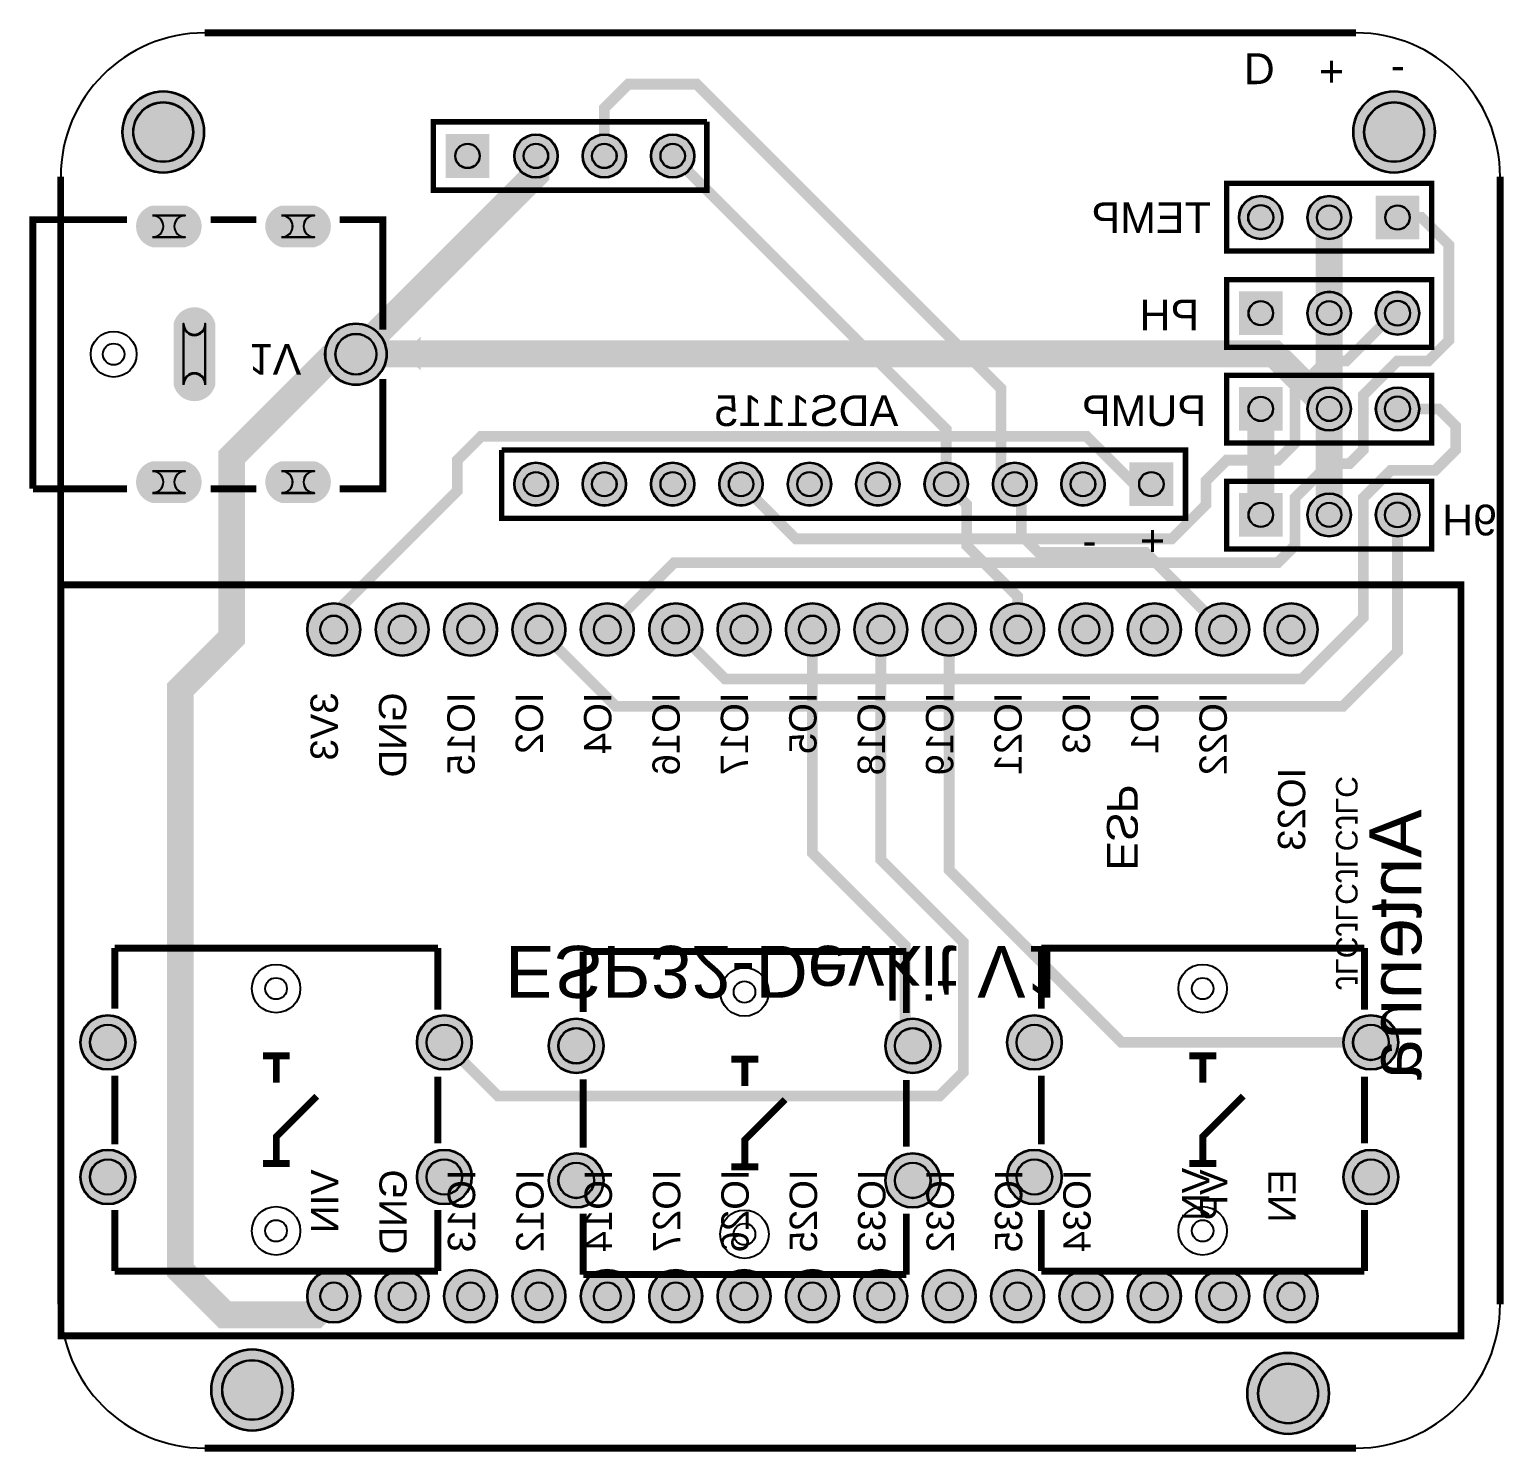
# Model space of a CAD drawing. Header units: millimetres. Extents: x 32 to 86.7, y -2 to 50.8.
import ezdxf

# ---------------------------------------------------------------- set-up
doc = ezdxf.new("R2010")
doc.units = ezdxf.units.MM
for name, color, linetype, true_color in [('BoardOutLine', 7, 'Continuous', 0xff00ff), ('BottomLayer', 7, 'Continuous', 0x0000ff), ('BottomSilkLayer', 7, 'Continuous', 0x66cc33), ('BottomSolderMaskLayer', 7, 'Continuous', 0xaa00ff), ('Document', 7, 'Continuous', 0xffffff), ('Multi-Layer', 7, 'Continuous', 0xc0c0c0), ('TopLayer', 7, 'Continuous', 0xff0000), ('TopSilkLayer', 7, 'Continuous', 0xffcc00), ('TopSolderMaskLayer', 7, 'Continuous', 0x800080)]:
    doc.layers.add(name, color=color, linetype=linetype, true_color=true_color)
doc.styles.get("Standard").update_dxf_attribs({"font": 'arial.ttf'})

msp = doc.modelspace()

# ---------------------------------------------------------------- hatches: boundary and pattern name
at = {"layer": 'BottomSilkLayer'}
msp.add_hatch(color=256, dxfattribs=at).paths.add_polyline_path([(45.865, 38.735), (46.515, 39.385), (46.515, 38.135)])
at = {"layer": 'BottomSolderMaskLayer'}
for points in [[(35.432, 46.99, 1), (38.482, 46.99, 1)], [(81.152, 46.99, 1), (84.203, 46.99, 1)], [(47.447, 46.914), (49.073, 46.914), (49.073, 45.288), (47.447, 45.288)], [(49.987, 46.101, 1), (51.613, 46.101, 1)], [(52.527, 46.101, 1), (54.153, 46.101, 1)], [(55.067, 46.101, 1), (56.693, 46.101, 1)], [(76.911, 43.815, 1), (78.537, 43.815, 1)], [(79.451, 43.815, 1), (81.077, 43.815, 1)], [(83.617, 44.628), (81.991, 44.628), (81.991, 43.002), (83.617, 43.002)], [(36.554, 42.71, -0.785398), (36.554, 44.26), (37.776, 44.26, -0.785398), (37.776, 42.71)], [(41.354, 42.71, -0.785398), (41.354, 44.26), (42.576, 44.26, -0.785398), (42.576, 42.71)], [(76.911, 39.446), (78.537, 39.446), (78.537, 41.072), (76.911, 41.072)], [(79.451, 40.259, 1), (81.077, 40.259, 1)], [(81.991, 40.259, 1), (83.617, 40.259, 1)], [(38.89, 37.598, -0.785398), (37.34, 37.598), (37.34, 39.872, -0.785398), (38.89, 39.872)], [(42.965, 38.735, 1), (45.265, 38.735, 1)], [(76.911, 35.89), (78.537, 35.89), (78.537, 37.516), (76.911, 37.516)], [(79.451, 36.703, 1), (81.077, 36.703, 1)], [(81.991, 36.703, 1), (83.617, 36.703, 1)], [(36.554, 33.21, -0.785398), (36.554, 34.76), (37.776, 34.76, -0.785398), (37.776, 33.21)], [(41.354, 33.21, -0.785398), (41.354, 34.76), (42.576, 34.76, -0.785398), (42.576, 33.21)], [(49.987, 33.909, 1), (51.613, 33.909, 1)], [(52.527, 33.909, 1), (54.153, 33.909, 1)], [(55.067, 33.909, 1), (56.693, 33.909, 1)], [(57.607, 33.909, 1), (59.233, 33.909, 1)], [(60.147, 33.909, 1), (61.773, 33.909, 1)], [(62.687, 33.909, 1), (64.313, 33.909, 1)], [(65.227, 33.909, 1), (66.853, 33.909, 1)], [(67.767, 33.909, 1), (69.393, 33.909, 1)], [(70.307, 33.909, 1), (71.933, 33.909, 1)], [(74.473, 34.722), (72.847, 34.722), (72.847, 33.096), (74.473, 33.096)], [(76.911, 31.953), (78.537, 31.953), (78.537, 33.579), (76.911, 33.579)], [(79.451, 32.766, 1), (81.077, 32.766, 1)], [(81.991, 32.766, 1), (83.617, 32.766, 1)], [(42.3, 28.507, 1), (44.281, 28.507, 1)], [(44.84, 28.507, 1), (46.821, 28.507, 1)], [(47.38, 28.507, 1), (49.361, 28.507, 1)], [(49.92, 28.507, 1), (51.901, 28.507, 1)], [(52.46, 28.507, 1), (54.441, 28.507, 1)], [(55, 28.507, 1), (56.981, 28.507, 1)], [(57.54, 28.507, 1), (59.521, 28.507, 1)], [(60.08, 28.507, 1), (62.061, 28.507, 1)], [(62.62, 28.507, 1), (64.601, 28.507, 1)], [(65.16, 28.507, 1), (67.141, 28.507, 1)], [(67.7, 28.507, 1), (69.681, 28.507, 1)], [(70.24, 28.507, 1), (72.221, 28.507, 1)], [(72.78, 28.507, 1), (74.761, 28.507, 1)], [(75.32, 28.507, 1), (77.301, 28.507, 1)], [(77.86, 28.507, 1), (79.842, 28.507, 1)], [(33.873, 13.168, 1), (35.924, 13.168, 1)], [(46.373, 13.168, 1), (48.423, 13.168, 1)], [(51.272, 13.041, 1), (53.323, 13.041, 1)], [(63.772, 13.041, 1), (65.822, 13.041, 1)], [(68.29, 13.168, 1), (70.341, 13.168, 1)], [(80.79, 13.168, 1), (82.84, 13.168, 1)], [(33.873, 8.168, 1), (35.924, 8.168, 1)], [(46.373, 8.168, 1), (48.423, 8.168, 1)], [(51.272, 8.041, 1), (53.323, 8.041, 1)], [(63.772, 8.041, 1), (65.822, 8.041, 1)], [(68.29, 8.168, 1), (70.341, 8.168, 1)], [(80.79, 8.168, 1), (82.84, 8.168, 1)], [(42.3, 3.737, 1), (44.281, 3.737, 1)], [(44.84, 3.737, 1), (46.821, 3.737, 1)], [(47.38, 3.737, 1), (49.361, 3.737, 1)], [(49.92, 3.737, 1), (51.901, 3.737, 1)], [(52.46, 3.737, 1), (54.441, 3.737, 1)], [(55, 3.737, 1), (56.981, 3.737, 1)], [(57.54, 3.737, 1), (59.521, 3.737, 1)], [(60.08, 3.737, 1), (62.061, 3.737, 1)], [(62.62, 3.737, 1), (64.601, 3.737, 1)], [(65.16, 3.737, 1), (67.141, 3.737, 1)], [(67.7, 3.737, 1), (69.681, 3.737, 1)], [(70.24, 3.737, 1), (72.221, 3.737, 1)], [(72.78, 3.737, 1), (74.761, 3.737, 1)], [(75.32, 3.737, 1), (77.301, 3.737, 1)], [(77.86, 3.737, 1), (79.842, 3.737, 1)], [(38.734, 0.254, 1), (41.784, 0.254, 1)], [(77.215, 0.127, 1), (80.266, 0.127, 1)]]:
    msp.add_hatch(color=256, dxfattribs=at).paths.add_polyline_path(points)
at = {"layer": 'Document'}
msp.add_hatch(color=256, dxfattribs=at).paths.add_polyline_path([(45.865, 38.735), (46.515, 39.385), (46.515, 38.135)])
at = {"layer": 'Multi-Layer'}
for points in [[(47.473, 46.888), (49.047, 46.888), (49.047, 45.314), (47.473, 45.314)], [(50.013, 46.101, 1), (51.588, 46.101, 1)], [(52.553, 46.101, 1), (54.128, 46.101, 1)], [(55.093, 46.101, 1), (56.668, 46.101, 1)], [(76.937, 43.815, 1), (78.512, 43.815, 1)], [(79.477, 43.815, 1), (81.052, 43.815, 1)], [(83.592, 44.602), (82.017, 44.602), (82.017, 43.028), (83.592, 43.028)], [(36.565, 42.735, -0.785398), (36.565, 44.235), (37.765, 44.235, -0.785398), (37.765, 42.735)], [(41.365, 42.735, -0.785398), (41.365, 44.235), (42.565, 44.235, -0.785398), (42.565, 42.735)], [(76.937, 39.472), (78.512, 39.472), (78.512, 41.046), (76.937, 41.046)], [(79.477, 40.259, 1), (81.052, 40.259, 1)], [(82.017, 40.259, 1), (83.592, 40.259, 1)], [(38.865, 37.635, -0.785398), (37.365, 37.635), (37.365, 39.835, -0.785398), (38.865, 39.835)], [(42.99, 38.735, 1), (45.24, 38.735, 1)], [(76.937, 35.916), (78.512, 35.916), (78.512, 37.49), (76.937, 37.49)], [(79.477, 36.703, 1), (81.052, 36.703, 1)], [(82.017, 36.703, 1), (83.592, 36.703, 1)], [(36.565, 33.235, -0.785398), (36.565, 34.735), (37.765, 34.735, -0.785398), (37.765, 33.235)], [(41.365, 33.235, -0.785398), (41.365, 34.735), (42.565, 34.735, -0.785398), (42.565, 33.235)], [(50.013, 33.909, 1), (51.588, 33.909, 1)], [(52.553, 33.909, 1), (54.128, 33.909, 1)], [(55.093, 33.909, 1), (56.668, 33.909, 1)], [(57.633, 33.909, 1), (59.208, 33.909, 1)], [(60.173, 33.909, 1), (61.748, 33.909, 1)], [(62.713, 33.909, 1), (64.288, 33.909, 1)], [(65.253, 33.909, 1), (66.828, 33.909, 1)], [(67.793, 33.909, 1), (69.368, 33.909, 1)], [(70.333, 33.909, 1), (71.908, 33.909, 1)], [(74.448, 34.696), (72.873, 34.696), (72.873, 33.122), (74.448, 33.122)], [(76.937, 31.979), (78.512, 31.979), (78.512, 33.553), (76.937, 33.553)], [(79.477, 32.766, 1), (81.052, 32.766, 1)], [(82.017, 32.766, 1), (83.592, 32.766, 1)], [(42.326, 28.507, 1), (44.256, 28.507, 1)], [(44.866, 28.507, 1), (46.796, 28.507, 1)], [(47.406, 28.507, 1), (49.336, 28.507, 1)], [(49.946, 28.507, 1), (51.876, 28.507, 1)], [(52.486, 28.507, 1), (54.416, 28.507, 1)], [(55.026, 28.507, 1), (56.956, 28.507, 1)], [(57.566, 28.507, 1), (59.496, 28.507, 1)], [(60.106, 28.507, 1), (62.036, 28.507, 1)], [(62.646, 28.507, 1), (64.576, 28.507, 1)], [(65.186, 28.507, 1), (67.116, 28.507, 1)], [(67.726, 28.507, 1), (69.656, 28.507, 1)], [(70.266, 28.507, 1), (72.196, 28.507, 1)], [(72.806, 28.507, 1), (74.736, 28.507, 1)], [(75.346, 28.507, 1), (77.276, 28.507, 1)], [(77.886, 28.507, 1), (79.816, 28.507, 1)], [(33.898, 13.168, 1), (35.898, 13.168, 1)], [(46.398, 13.168, 1), (48.398, 13.168, 1)], [(51.297, 13.041, 1), (53.297, 13.041, 1)], [(63.797, 13.041, 1), (65.797, 13.041, 1)], [(68.315, 13.168, 1), (70.315, 13.168, 1)], [(80.815, 13.168, 1), (82.815, 13.168, 1)], [(33.898, 8.168, 1), (35.898, 8.168, 1)], [(46.398, 8.168, 1), (48.398, 8.168, 1)], [(51.297, 8.041, 1), (53.297, 8.041, 1)], [(63.797, 8.041, 1), (65.797, 8.041, 1)], [(68.315, 8.168, 1), (70.315, 8.168, 1)], [(80.815, 8.168, 1), (82.815, 8.168, 1)], [(42.326, 3.737, 1), (44.256, 3.737, 1)], [(44.866, 3.737, 1), (46.796, 3.737, 1)], [(47.406, 3.737, 1), (49.336, 3.737, 1)], [(49.946, 3.737, 1), (51.876, 3.737, 1)], [(52.486, 3.737, 1), (54.416, 3.737, 1)], [(55.026, 3.737, 1), (56.956, 3.737, 1)], [(57.566, 3.737, 1), (59.496, 3.737, 1)], [(60.106, 3.737, 1), (62.036, 3.737, 1)], [(62.646, 3.737, 1), (64.576, 3.737, 1)], [(65.186, 3.737, 1), (67.116, 3.737, 1)], [(67.726, 3.737, 1), (69.656, 3.737, 1)], [(70.266, 3.737, 1), (72.196, 3.737, 1)], [(72.806, 3.737, 1), (74.736, 3.737, 1)], [(75.346, 3.737, 1), (77.276, 3.737, 1)], [(77.886, 3.737, 1), (79.816, 3.737, 1)]]:
    msp.add_hatch(color=256, dxfattribs=at).paths.add_polyline_path(points)
at = {"layer": 'TopSolderMaskLayer'}
for points in [[(35.432, 46.99, 1), (38.482, 46.99, 1)], [(81.152, 46.99, 1), (84.203, 46.99, 1)], [(47.447, 46.914), (49.073, 46.914), (49.073, 45.288), (47.447, 45.288)], [(49.987, 46.101, 1), (51.613, 46.101, 1)], [(52.527, 46.101, 1), (54.153, 46.101, 1)], [(55.067, 46.101, 1), (56.693, 46.101, 1)], [(76.911, 43.815, 1), (78.537, 43.815, 1)], [(79.451, 43.815, 1), (81.077, 43.815, 1)], [(83.617, 44.628), (81.991, 44.628), (81.991, 43.002), (83.617, 43.002)], [(36.554, 42.71, -0.785398), (36.554, 44.26), (37.776, 44.26, -0.785398), (37.776, 42.71)], [(41.354, 42.71, -0.785398), (41.354, 44.26), (42.576, 44.26, -0.785398), (42.576, 42.71)], [(76.911, 39.446), (78.537, 39.446), (78.537, 41.072), (76.911, 41.072)], [(79.451, 40.259, 1), (81.077, 40.259, 1)], [(81.991, 40.259, 1), (83.617, 40.259, 1)], [(38.89, 37.598, -0.785398), (37.34, 37.598), (37.34, 39.872, -0.785398), (38.89, 39.872)], [(42.965, 38.735, 1), (45.265, 38.735, 1)], [(76.911, 35.89), (78.537, 35.89), (78.537, 37.516), (76.911, 37.516)], [(79.451, 36.703, 1), (81.077, 36.703, 1)], [(81.991, 36.703, 1), (83.617, 36.703, 1)], [(36.554, 33.21, -0.785398), (36.554, 34.76), (37.776, 34.76, -0.785398), (37.776, 33.21)], [(41.354, 33.21, -0.785398), (41.354, 34.76), (42.576, 34.76, -0.785398), (42.576, 33.21)], [(49.987, 33.909, 1), (51.613, 33.909, 1)], [(52.527, 33.909, 1), (54.153, 33.909, 1)], [(55.067, 33.909, 1), (56.693, 33.909, 1)], [(57.607, 33.909, 1), (59.233, 33.909, 1)], [(60.147, 33.909, 1), (61.773, 33.909, 1)], [(62.687, 33.909, 1), (64.313, 33.909, 1)], [(65.227, 33.909, 1), (66.853, 33.909, 1)], [(67.767, 33.909, 1), (69.393, 33.909, 1)], [(70.307, 33.909, 1), (71.933, 33.909, 1)], [(74.473, 34.722), (72.847, 34.722), (72.847, 33.096), (74.473, 33.096)], [(76.911, 31.953), (78.537, 31.953), (78.537, 33.579), (76.911, 33.579)], [(79.451, 32.766, 1), (81.077, 32.766, 1)], [(81.991, 32.766, 1), (83.617, 32.766, 1)], [(42.3, 28.507, 1), (44.281, 28.507, 1)], [(44.84, 28.507, 1), (46.821, 28.507, 1)], [(47.38, 28.507, 1), (49.361, 28.507, 1)], [(49.92, 28.507, 1), (51.901, 28.507, 1)], [(52.46, 28.507, 1), (54.441, 28.507, 1)], [(55, 28.507, 1), (56.981, 28.507, 1)], [(57.54, 28.507, 1), (59.521, 28.507, 1)], [(60.08, 28.507, 1), (62.061, 28.507, 1)], [(62.62, 28.507, 1), (64.601, 28.507, 1)], [(65.16, 28.507, 1), (67.141, 28.507, 1)], [(67.7, 28.507, 1), (69.681, 28.507, 1)], [(70.24, 28.507, 1), (72.221, 28.507, 1)], [(72.78, 28.507, 1), (74.761, 28.507, 1)], [(75.32, 28.507, 1), (77.301, 28.507, 1)], [(77.86, 28.507, 1), (79.842, 28.507, 1)], [(33.873, 13.168, 1), (35.924, 13.168, 1)], [(46.373, 13.168, 1), (48.423, 13.168, 1)], [(51.272, 13.041, 1), (53.323, 13.041, 1)], [(63.772, 13.041, 1), (65.822, 13.041, 1)], [(68.29, 13.168, 1), (70.341, 13.168, 1)], [(80.79, 13.168, 1), (82.84, 13.168, 1)], [(33.873, 8.168, 1), (35.924, 8.168, 1)], [(46.373, 8.168, 1), (48.423, 8.168, 1)], [(51.272, 8.041, 1), (53.323, 8.041, 1)], [(63.772, 8.041, 1), (65.822, 8.041, 1)], [(68.29, 8.168, 1), (70.341, 8.168, 1)], [(80.79, 8.168, 1), (82.84, 8.168, 1)], [(42.3, 3.737, 1), (44.281, 3.737, 1)], [(44.84, 3.737, 1), (46.821, 3.737, 1)], [(47.38, 3.737, 1), (49.361, 3.737, 1)], [(49.92, 3.737, 1), (51.901, 3.737, 1)], [(52.46, 3.737, 1), (54.441, 3.737, 1)], [(55, 3.737, 1), (56.981, 3.737, 1)], [(57.54, 3.737, 1), (59.521, 3.737, 1)], [(60.08, 3.737, 1), (62.061, 3.737, 1)], [(62.62, 3.737, 1), (64.601, 3.737, 1)], [(65.16, 3.737, 1), (67.141, 3.737, 1)], [(67.7, 3.737, 1), (69.681, 3.737, 1)], [(70.24, 3.737, 1), (72.221, 3.737, 1)], [(72.78, 3.737, 1), (74.761, 3.737, 1)], [(75.32, 3.737, 1), (77.301, 3.737, 1)], [(77.86, 3.737, 1), (79.842, 3.737, 1)], [(38.734, 0.254, 1), (41.784, 0.254, 1)], [(77.215, 0.127, 1), (80.266, 0.127, 1)]]:
    msp.add_hatch(color=256, dxfattribs=at).paths.add_polyline_path(points)

# ---------------------------------------------------------------- linework, layer by layer
at = {"layer": 'BoardOutLine', "const_width": 0.254}
for points in [[(38.494, 50.673), (81.267, 50.673)], [(33.147, 3.442), (33.147, 45.326)], [(86.614, 45.326), (86.614, 3.442)], [(81.267, -1.905), (38.494, -1.905)]]:
    msp.add_lwpolyline(points, dxfattribs=at)
at = {"layer": 'BoardOutLine'}
for centre, start, end in [((38.494, 45.326), 90, 180), ((81.267, 45.326), 360, 90), ((38.494, 3.442), 180, 270), ((81.267, 3.442), 270, 0)]:
    msp.add_arc(centre, 5.347, start, end, dxfattribs=at)
at = {"layer": 'BottomLayer', "const_width": 0.4}
for points in [[(68.58, 33.909), (68.072, 34.417), (68.072, 37.465), (56.769, 48.768), (54.229, 48.768), (53.34, 47.879), (53.34, 46.101)], [(55.88, 46.101), (66.04, 35.941), (66.04, 33.909)], [(53.452, 28.506), (55.931, 30.988), (78.359, 30.988), (78.994, 31.623), (78.994, 33.401), (80.264, 34.671), (81.026, 34.671), (81.534, 35.179), (81.534, 37.211), (82.804, 38.481), (83.947, 38.481), (84.709, 39.243), (84.709, 42.799), (83.693, 43.815), (82.804, 43.815)], [(58.42, 33.909), (60.452, 31.877), (74.422, 31.877), (75.692, 33.147), (75.692, 34.036), (76.454, 34.798), (78.359, 34.798), (78.994, 35.433), (78.994, 37.338), (80.137, 38.481), (80.899, 38.481), (82.677, 40.259), (82.804, 40.259)], [(55.991, 28.507), (57.828, 26.67), (79.248, 26.67), (81.534, 28.956), (81.534, 33.401), (82.55, 34.417), (84.201, 34.417), (84.963, 35.179), (84.963, 36.068), (84.328, 36.703), (82.804, 36.703)], [(50.911, 28.507), (53.764, 25.654), (80.772, 25.654), (82.804, 27.686), (82.804, 32.766)]]:
    msp.add_lwpolyline(points, dxfattribs=at)
at = {"layer": 'BottomSilkLayer'}
for points, const_width in [([(78.994, 45.085), (76.454, 45.085), (76.454, 42.57), (84.074, 42.57), (84.074, 45.085), (78.994, 45.085)], 0.203), ([(81.534, 38.989), (84.074, 38.989), (84.074, 41.504), (76.454, 41.504), (76.454, 38.989), (81.534, 38.989)], 0.203), ([(81.534, 35.433), (84.074, 35.433), (84.074, 37.948), (76.454, 37.948), (76.454, 35.433), (81.534, 35.433)], 0.203), ([(81.534, 31.496), (84.074, 31.496), (84.074, 34.011), (76.454, 34.011), (76.454, 31.496), (81.534, 31.496)], 0.203), ([(33.161, 2.267), (85.161, 2.267), (85.161, 30.167), (33.161, 30.167), (33.161, 2.267)], 0.254)]:
    msp.add_lwpolyline(points, close=True, dxfattribs=dict(at, const_width=const_width))
for points, const_width in [([(35.616, 43.735), (32.115, 43.735), (32.115, 33.735)], 0.254), ([(40.416, 43.735), (38.714, 43.735)], 0.254), ([(43.864, 43.735), (43.514, 43.735)], 0.254), ([(43.864, 43.735), (45.115, 43.735), (45.115, 39.65)], 0.254), ([(45.115, 37.82), (45.115, 33.735), (43.864, 33.735)], 0.254), ([(73.025, 35.179), (74.93, 35.179), (74.93, 32.639), (49.53, 32.639), (49.53, 35.179)], 0.203), ([(49.53, 35.179), (73.025, 35.179)], 0.203), ([(35.616, 33.735), (32.115, 33.735)], 0.254), ([(40.416, 33.735), (38.714, 33.735)], 0.254), ([(43.864, 33.735), (43.514, 33.735)], 0.254)]:
    msp.add_lwpolyline(points, dxfattribs=dict(at, const_width=const_width))
at = {"layer": 'BottomSolderMaskLayer'}
for points in [[(36.553, 43.893), (37.775, 43.893)], [(41.354, 43.893), (42.576, 43.893)], [(36.553, 43.078), (37.775, 43.078)], [(41.354, 43.078), (42.576, 43.078)], [(37.71, 37.599), (37.71, 39.872)], [(38.52, 37.599), (38.52, 39.872)], [(36.553, 34.393), (37.775, 34.393)], [(41.354, 34.393), (42.576, 34.393)], [(36.553, 33.578), (37.775, 33.578)], [(41.354, 33.578), (42.576, 33.578)], [(43.291, 29.02), (43.291, 29.02)], [(45.831, 29.02), (45.831, 29.02)], [(48.371, 29.02), (48.371, 29.02)], [(50.911, 29.02), (50.911, 29.02)], [(53.451, 29.02), (53.451, 29.02)], [(55.991, 29.02), (55.991, 29.02)], [(58.531, 29.02), (58.531, 29.02)], [(61.071, 29.02), (61.071, 29.02)], [(63.611, 29.02), (63.611, 29.02)], [(66.151, 29.02), (66.151, 29.02)], [(68.691, 29.02), (68.691, 29.02)], [(71.231, 29.02), (71.231, 29.02)], [(73.771, 29.02), (73.771, 29.02)], [(76.311, 29.02), (76.311, 29.02)], [(78.851, 29.02), (78.851, 29.02)], [(43.291, 27.994), (43.291, 27.994)], [(45.831, 27.994), (45.831, 27.994)], [(48.371, 27.994), (48.371, 27.994)], [(50.911, 27.994), (50.911, 27.994)], [(53.451, 27.994), (53.451, 27.994)], [(55.991, 27.994), (55.991, 27.994)], [(58.531, 27.994), (58.531, 27.994)], [(61.071, 27.994), (61.071, 27.994)], [(63.611, 27.994), (63.611, 27.994)], [(66.151, 27.994), (66.151, 27.994)], [(68.691, 27.994), (68.691, 27.994)], [(71.231, 27.994), (71.231, 27.994)], [(73.771, 27.994), (73.771, 27.994)], [(76.311, 27.994), (76.311, 27.994)], [(78.851, 27.994), (78.851, 27.994)], [(43.291, 4.25), (43.291, 4.25)], [(45.831, 4.25), (45.831, 4.25)], [(48.371, 4.25), (48.371, 4.25)], [(50.911, 4.25), (50.911, 4.25)], [(53.451, 4.25), (53.451, 4.25)], [(55.991, 4.25), (55.991, 4.25)], [(58.531, 4.25), (58.531, 4.25)], [(61.071, 4.25), (61.071, 4.25)], [(63.611, 4.25), (63.611, 4.25)], [(66.151, 4.25), (66.151, 4.25)], [(68.691, 4.25), (68.691, 4.25)], [(71.231, 4.25), (71.231, 4.25)], [(73.771, 4.25), (73.771, 4.25)], [(76.311, 4.25), (76.311, 4.25)], [(78.851, 4.25), (78.851, 4.25)], [(43.291, 3.224), (43.291, 3.224)], [(45.831, 3.224), (45.831, 3.224)], [(48.371, 3.224), (48.371, 3.224)], [(50.911, 3.224), (50.911, 3.224)], [(53.451, 3.224), (53.451, 3.224)], [(55.991, 3.224), (55.991, 3.224)], [(58.531, 3.224), (58.531, 3.224)], [(61.071, 3.224), (61.071, 3.224)], [(63.611, 3.224), (63.611, 3.224)], [(66.151, 3.224), (66.151, 3.224)], [(68.691, 3.224), (68.691, 3.224)], [(71.231, 3.224), (71.231, 3.224)], [(73.771, 3.224), (73.771, 3.224)], [(76.311, 3.224), (76.311, 3.224)], [(78.851, 3.224), (78.851, 3.224)]]:
    msp.add_lwpolyline(points, close=True, dxfattribs=at)
for centre, radius in [((36.957, 46.99), 1.525), ((82.677, 46.99), 1.525), ((36.957, 46.99), 1.119), ((82.677, 46.99), 1.119), ((48.26, 46.101), 0.459), ((50.8, 46.101), 0.813), ((50.8, 46.101), 0.459), ((53.34, 46.101), 0.813), ((53.34, 46.101), 0.459), ((55.88, 46.101), 0.813), ((55.88, 46.101), 0.459), ((77.724, 43.815), 0.813), ((80.264, 43.815), 0.813), ((77.724, 43.815), 0.472), ((80.264, 43.815), 0.459), ((82.804, 43.815), 0.459), ((80.264, 40.259), 0.813), ((82.804, 40.259), 0.813), ((77.724, 40.259), 0.459), ((80.264, 40.259), 0.459), ((82.804, 40.259), 0.472), ((44.115, 38.735), 1.15), ((44.115, 38.735), 0.767), ((80.264, 36.703), 0.813), ((82.804, 36.703), 0.813), ((77.724, 36.703), 0.459), ((80.264, 36.703), 0.459), ((82.804, 36.703), 0.472), ((50.8, 33.909), 0.813), ((53.34, 33.909), 0.813), ((55.88, 33.909), 0.813), ((58.42, 33.909), 0.813), ((60.96, 33.909), 0.813), ((63.5, 33.909), 0.813), ((66.04, 33.909), 0.813), ((68.58, 33.909), 0.813), ((71.12, 33.909), 0.813), ((50.8, 33.909), 0.459), ((53.34, 33.909), 0.459), ((55.88, 33.909), 0.459), ((58.42, 33.909), 0.459), ((60.96, 33.909), 0.459), ((63.5, 33.909), 0.459), ((66.04, 33.909), 0.459), ((68.58, 33.909), 0.459), ((71.12, 33.909), 0.459), ((73.66, 33.909), 0.459), ((80.264, 32.766), 0.813), ((82.804, 32.766), 0.813), ((77.724, 32.766), 0.459), ((80.264, 32.766), 0.459), ((82.804, 32.766), 0.472), ((43.291, 28.507), 0.991), ((45.831, 28.507), 0.991), ((48.371, 28.507), 0.991), ((50.911, 28.507), 0.991), ((53.451, 28.507), 0.991), ((55.991, 28.507), 0.991), ((58.531, 28.507), 0.991), ((61.071, 28.507), 0.991), ((63.611, 28.507), 0.991), ((66.151, 28.507), 0.991), ((68.691, 28.507), 0.991), ((71.231, 28.507), 0.991), ((73.771, 28.507), 0.991), ((76.311, 28.507), 0.991), ((78.851, 28.507), 0.991), ((34.898, 13.168), 1.025), ((34.898, 13.168), 0.667), ((47.398, 13.168), 1.025), ((47.398, 13.168), 0.667), ((52.297, 13.041), 1.025), ((52.297, 13.041), 0.667), ((64.797, 13.041), 1.025), ((64.797, 13.041), 0.667), ((69.315, 13.168), 1.025), ((69.315, 13.168), 0.667), ((81.815, 13.168), 1.025), ((81.815, 13.168), 0.667), ((34.898, 8.168), 1.025), ((34.898, 8.168), 0.667), ((47.398, 8.168), 1.025), ((47.398, 8.168), 0.667), ((52.297, 8.041), 1.025), ((64.797, 8.041), 1.025), ((69.315, 8.168), 1.025), ((69.315, 8.168), 0.667), ((81.815, 8.168), 1.025), ((81.815, 8.168), 0.667), ((52.297, 8.041), 0.667), ((64.797, 8.041), 0.667), ((43.291, 3.737), 0.991), ((45.831, 3.737), 0.991), ((48.371, 3.737), 0.991), ((50.911, 3.737), 0.991), ((53.451, 3.737), 0.991), ((55.991, 3.737), 0.991), ((58.531, 3.737), 0.991), ((61.071, 3.737), 0.991), ((63.611, 3.737), 0.991), ((66.151, 3.737), 0.991), ((68.691, 3.737), 0.991), ((71.231, 3.737), 0.991), ((73.771, 3.737), 0.991), ((76.311, 3.737), 0.991), ((78.851, 3.737), 0.991), ((40.259, 0.254), 1.525), ((78.74, 0.127), 1.525), ((40.259, 0.254), 1.119), ((78.74, 0.127), 1.119)]:
    msp.add_circle(centre, radius, dxfattribs=at)
for centre, radius, start, end in [((36.553, 43.485), 0.407, 270, 90), ((37.775, 43.485), 0.407, 90, 270), ((41.354, 43.485), 0.407, 270, 90), ((42.576, 43.485), 0.407, 90, 270), ((38.115, 39.872), 0.405, 180, 360), ((38.115, 37.599), 0.405, 360, 180), ((36.553, 33.985), 0.407, 270, 90), ((37.775, 33.985), 0.407, 90, 270), ((41.354, 33.985), 0.407, 270, 90), ((42.576, 33.985), 0.407, 90, 270), ((43.291, 28.507), 0.513, 450, 270), ((43.291, 28.507), 0.513, 270, 450), ((45.831, 28.507), 0.513, 450, 270), ((45.831, 28.507), 0.513, 270, 450), ((48.371, 28.507), 0.513, 450, 270), ((48.371, 28.507), 0.513, 270, 450), ((50.911, 28.507), 0.513, 450, 270), ((50.911, 28.507), 0.513, 270, 450), ((53.451, 28.507), 0.513, 450, 270), ((53.451, 28.507), 0.513, 270, 450), ((55.991, 28.507), 0.513, 450, 270), ((55.991, 28.507), 0.513, 270, 450), ((58.531, 28.507), 0.513, 450, 270), ((58.531, 28.507), 0.513, 270, 450), ((61.071, 28.507), 0.513, 450, 270), ((61.071, 28.507), 0.513, 270, 450), ((63.611, 28.507), 0.513, 450, 270), ((63.611, 28.507), 0.513, 270, 450), ((66.151, 28.507), 0.513, 450, 270), ((66.151, 28.507), 0.513, 270, 450), ((68.691, 28.507), 0.513, 450, 270), ((68.691, 28.507), 0.513, 270, 450), ((71.231, 28.507), 0.513, 450, 270), ((71.231, 28.507), 0.513, 270, 450), ((73.771, 28.507), 0.513, 450, 270), ((73.771, 28.507), 0.513, 270, 450), ((76.311, 28.507), 0.513, 450, 270), ((76.311, 28.507), 0.513, 270, 450), ((78.851, 28.507), 0.513, 450, 270), ((78.851, 28.507), 0.513, 270, 450), ((43.291, 3.737), 0.513, 450, 270), ((43.291, 3.737), 0.513, 270, 450), ((45.831, 3.737), 0.513, 450, 270), ((45.831, 3.737), 0.513, 270, 450), ((48.371, 3.737), 0.513, 450, 270), ((48.371, 3.737), 0.513, 270, 450), ((50.911, 3.737), 0.513, 450, 270), ((50.911, 3.737), 0.513, 270, 450), ((53.451, 3.737), 0.513, 450, 270), ((53.451, 3.737), 0.513, 270, 450), ((55.991, 3.737), 0.513, 450, 270), ((55.991, 3.737), 0.513, 270, 450), ((58.531, 3.737), 0.513, 450, 270), ((58.531, 3.737), 0.513, 270, 450), ((61.071, 3.737), 0.513, 450, 270), ((61.071, 3.737), 0.513, 270, 450), ((63.611, 3.737), 0.513, 450, 270), ((63.611, 3.737), 0.513, 270, 450), ((66.151, 3.737), 0.513, 450, 270), ((66.151, 3.737), 0.513, 270, 450), ((68.691, 3.737), 0.513, 450, 270), ((68.691, 3.737), 0.513, 270, 450), ((71.231, 3.737), 0.513, 450, 270), ((71.231, 3.737), 0.513, 270, 450), ((73.771, 3.737), 0.513, 450, 270), ((73.771, 3.737), 0.513, 270, 450), ((76.311, 3.737), 0.513, 450, 270), ((76.311, 3.737), 0.513, 270, 450), ((78.851, 3.737), 0.513, 450, 270), ((78.851, 3.737), 0.513, 270, 450)]:
    msp.add_arc(centre, radius, start, end, dxfattribs=at)
at = {"layer": 'Document'}
for centre in [(35.115, 38.735), (41.148, 15.168), (58.547, 15.041), (75.565, 15.168), (41.148, 6.168), (58.547, 6.041), (75.565, 6.168)]:
    msp.add_circle(centre, 0.4, dxfattribs=at)
at = {"layer": 'Multi-Layer'}
for points in [[(36.564, 43.885), (37.764, 43.885)], [(41.365, 43.885), (42.565, 43.885)], [(36.564, 43.085), (37.764, 43.085)], [(41.365, 43.085), (42.565, 43.085)], [(37.715, 37.635), (37.715, 39.835)], [(38.515, 37.635), (38.515, 39.835)], [(36.564, 34.385), (37.764, 34.385)], [(41.365, 34.385), (42.565, 34.385)], [(36.564, 33.585), (37.764, 33.585)], [(41.365, 33.585), (42.565, 33.585)], [(43.291, 29.007), (43.291, 29.007)], [(45.831, 29.007), (45.831, 29.007)], [(48.371, 29.007), (48.371, 29.007)], [(50.911, 29.007), (50.911, 29.007)], [(53.451, 29.007), (53.451, 29.007)], [(55.991, 29.007), (55.991, 29.007)], [(58.531, 29.007), (58.531, 29.007)], [(61.071, 29.007), (61.071, 29.007)], [(63.611, 29.007), (63.611, 29.007)], [(66.151, 29.007), (66.151, 29.007)], [(68.691, 29.007), (68.691, 29.007)], [(71.231, 29.007), (71.231, 29.007)], [(73.771, 29.007), (73.771, 29.007)], [(76.311, 29.007), (76.311, 29.007)], [(78.851, 29.007), (78.851, 29.007)], [(43.291, 28.007), (43.291, 28.007)], [(45.831, 28.007), (45.831, 28.007)], [(48.371, 28.007), (48.371, 28.007)], [(50.911, 28.007), (50.911, 28.007)], [(53.451, 28.007), (53.451, 28.007)], [(55.991, 28.007), (55.991, 28.007)], [(58.531, 28.007), (58.531, 28.007)], [(61.071, 28.007), (61.071, 28.007)], [(63.611, 28.007), (63.611, 28.007)], [(66.151, 28.007), (66.151, 28.007)], [(68.691, 28.007), (68.691, 28.007)], [(71.231, 28.007), (71.231, 28.007)], [(73.771, 28.007), (73.771, 28.007)], [(76.311, 28.007), (76.311, 28.007)], [(78.851, 28.007), (78.851, 28.007)], [(43.291, 4.237), (43.291, 4.237)], [(45.831, 4.237), (45.831, 4.237)], [(48.371, 4.237), (48.371, 4.237)], [(50.911, 4.237), (50.911, 4.237)], [(53.451, 4.237), (53.451, 4.237)], [(55.991, 4.237), (55.991, 4.237)], [(58.531, 4.237), (58.531, 4.237)], [(61.071, 4.237), (61.071, 4.237)], [(63.611, 4.237), (63.611, 4.237)], [(66.151, 4.237), (66.151, 4.237)], [(68.691, 4.237), (68.691, 4.237)], [(71.231, 4.237), (71.231, 4.237)], [(73.771, 4.237), (73.771, 4.237)], [(76.311, 4.237), (76.311, 4.237)], [(78.851, 4.237), (78.851, 4.237)], [(43.291, 3.237), (43.291, 3.237)], [(45.831, 3.237), (45.831, 3.237)], [(48.371, 3.237), (48.371, 3.237)], [(50.911, 3.237), (50.911, 3.237)], [(53.451, 3.237), (53.451, 3.237)], [(55.991, 3.237), (55.991, 3.237)], [(58.531, 3.237), (58.531, 3.237)], [(61.071, 3.237), (61.071, 3.237)], [(63.611, 3.237), (63.611, 3.237)], [(66.151, 3.237), (66.151, 3.237)], [(68.691, 3.237), (68.691, 3.237)], [(71.231, 3.237), (71.231, 3.237)], [(73.771, 3.237), (73.771, 3.237)], [(76.311, 3.237), (76.311, 3.237)], [(78.851, 3.237), (78.851, 3.237)]]:
    msp.add_lwpolyline(points, close=True, dxfattribs=at)
for centre, radius in [((36.957, 46.99), 1.5), ((82.677, 46.99), 1.5), ((36.957, 46.99), 1.1), ((82.677, 46.99), 1.1), ((48.26, 46.101), 0.445), ((50.8, 46.101), 0.787), ((50.8, 46.101), 0.445), ((53.34, 46.101), 0.787), ((53.34, 46.101), 0.445), ((55.88, 46.101), 0.787), ((55.88, 46.101), 0.445), ((77.724, 43.815), 0.787), ((80.264, 43.815), 0.787), ((77.724, 43.815), 0.457), ((80.264, 43.815), 0.445), ((82.804, 43.815), 0.445), ((77.724, 40.259), 0.445), ((80.264, 40.259), 0.787), ((80.264, 40.259), 0.445), ((82.804, 40.259), 0.787), ((82.804, 40.259), 0.457), ((35.115, 38.735), 0.85), ((44.115, 38.735), 1.125), ((44.115, 38.735), 0.75), ((80.264, 36.703), 0.787), ((82.804, 36.703), 0.787), ((77.724, 36.703), 0.445), ((80.264, 36.703), 0.445), ((82.804, 36.703), 0.457), ((50.8, 33.909), 0.787), ((53.34, 33.909), 0.787), ((55.88, 33.909), 0.787), ((58.42, 33.909), 0.787), ((60.96, 33.909), 0.787), ((63.5, 33.909), 0.787), ((66.04, 33.909), 0.787), ((68.58, 33.909), 0.787), ((71.12, 33.909), 0.787), ((50.8, 33.909), 0.445), ((53.34, 33.909), 0.445), ((55.88, 33.909), 0.445), ((58.42, 33.909), 0.445), ((60.96, 33.909), 0.445), ((63.5, 33.909), 0.445), ((66.04, 33.909), 0.445), ((68.58, 33.909), 0.445), ((71.12, 33.909), 0.445), ((73.66, 33.909), 0.445), ((80.264, 32.766), 0.787), ((82.804, 32.766), 0.787), ((77.724, 32.766), 0.445), ((80.264, 32.766), 0.445), ((82.804, 32.766), 0.457), ((43.291, 28.507), 0.965), ((45.831, 28.507), 0.965), ((48.371, 28.507), 0.965), ((50.911, 28.507), 0.965), ((53.451, 28.507), 0.965), ((55.991, 28.507), 0.965), ((58.531, 28.507), 0.965), ((61.071, 28.507), 0.965), ((63.611, 28.507), 0.965), ((66.151, 28.507), 0.965), ((68.691, 28.507), 0.965), ((71.231, 28.507), 0.965), ((73.771, 28.507), 0.965), ((76.311, 28.507), 0.965), ((78.851, 28.507), 0.965), ((41.148, 15.168), 0.9), ((58.547, 15.041), 0.9), ((75.565, 15.168), 0.9), ((34.898, 13.168), 1), ((34.898, 13.168), 0.65), ((47.398, 13.168), 1), ((47.398, 13.168), 0.65), ((52.297, 13.041), 1), ((52.297, 13.041), 0.65), ((64.797, 13.041), 1), ((64.797, 13.041), 0.65), ((69.315, 13.168), 1), ((69.315, 13.168), 0.65), ((81.815, 13.168), 1), ((81.815, 13.168), 0.65), ((34.898, 8.168), 1), ((34.898, 8.168), 0.65), ((47.398, 8.168), 1), ((47.398, 8.168), 0.65), ((52.297, 8.041), 1), ((64.797, 8.041), 1), ((69.315, 8.168), 1), ((69.315, 8.168), 0.65), ((81.815, 8.168), 1), ((81.815, 8.168), 0.65), ((52.297, 8.041), 0.65), ((64.797, 8.041), 0.65), ((41.148, 6.168), 0.9), ((58.547, 6.041), 0.9), ((75.565, 6.168), 0.9), ((43.291, 3.737), 0.965), ((45.831, 3.737), 0.965), ((48.371, 3.737), 0.965), ((50.911, 3.737), 0.965), ((53.451, 3.737), 0.965), ((55.991, 3.737), 0.965), ((58.531, 3.737), 0.965), ((61.071, 3.737), 0.965), ((63.611, 3.737), 0.965), ((66.151, 3.737), 0.965), ((68.691, 3.737), 0.965), ((71.231, 3.737), 0.965), ((73.771, 3.737), 0.965), ((76.311, 3.737), 0.965), ((78.851, 3.737), 0.965), ((40.259, 0.254), 1.5), ((40.259, 0.254), 1.1), ((78.74, 0.127), 1.5), ((78.74, 0.127), 1.1)]:
    msp.add_circle(centre, radius, dxfattribs=at)
for centre, radius, start, end in [((36.564, 43.485), 0.4, 270, 90), ((37.764, 43.485), 0.4, 90, 270), ((41.365, 43.485), 0.4, 270, 90), ((42.565, 43.485), 0.4, 90, 270), ((38.115, 39.835), 0.4, 180, 360), ((38.115, 37.635), 0.4, 360, 180), ((36.564, 33.985), 0.4, 270, 90), ((37.764, 33.985), 0.4, 90, 270), ((41.365, 33.985), 0.4, 270, 90), ((42.565, 33.985), 0.4, 90, 270), ((43.291, 28.507), 0.5, 450, 270), ((43.291, 28.507), 0.5, 270, 450), ((45.831, 28.507), 0.5, 450, 270), ((45.831, 28.507), 0.5, 270, 450), ((48.371, 28.507), 0.5, 450, 270), ((48.371, 28.507), 0.5, 270, 450), ((50.911, 28.507), 0.5, 450, 270), ((50.911, 28.507), 0.5, 270, 450), ((53.451, 28.507), 0.5, 450, 270), ((53.451, 28.507), 0.5, 270, 450), ((55.991, 28.507), 0.5, 450, 270), ((55.991, 28.507), 0.5, 270, 450), ((58.531, 28.507), 0.5, 450, 270), ((58.531, 28.507), 0.5, 270, 450), ((61.071, 28.507), 0.5, 450, 270), ((61.071, 28.507), 0.5, 270, 450), ((63.611, 28.507), 0.5, 450, 270), ((63.611, 28.507), 0.5, 270, 450), ((66.151, 28.507), 0.5, 450, 270), ((66.151, 28.507), 0.5, 270, 450), ((68.691, 28.507), 0.5, 450, 270), ((68.691, 28.507), 0.5, 270, 450), ((71.231, 28.507), 0.5, 450, 270), ((71.231, 28.507), 0.5, 270, 450), ((73.771, 28.507), 0.5, 450, 270), ((73.771, 28.507), 0.5, 270, 450), ((76.311, 28.507), 0.5, 450, 270), ((76.311, 28.507), 0.5, 270, 450), ((78.851, 28.507), 0.5, 450, 270), ((78.851, 28.507), 0.5, 270, 450), ((43.291, 3.737), 0.5, 450, 270), ((43.291, 3.737), 0.5, 270, 450), ((45.831, 3.737), 0.5, 450, 270), ((45.831, 3.737), 0.5, 270, 450), ((48.371, 3.737), 0.5, 450, 270), ((48.371, 3.737), 0.5, 270, 450), ((50.911, 3.737), 0.5, 450, 270), ((50.911, 3.737), 0.5, 270, 450), ((53.451, 3.737), 0.5, 450, 270), ((53.451, 3.737), 0.5, 270, 450), ((55.991, 3.737), 0.5, 450, 270), ((55.991, 3.737), 0.5, 270, 450), ((58.531, 3.737), 0.5, 450, 270), ((58.531, 3.737), 0.5, 270, 450), ((61.071, 3.737), 0.5, 450, 270), ((61.071, 3.737), 0.5, 270, 450), ((63.611, 3.737), 0.5, 450, 270), ((63.611, 3.737), 0.5, 270, 450), ((66.151, 3.737), 0.5, 450, 270), ((66.151, 3.737), 0.5, 270, 450), ((68.691, 3.737), 0.5, 450, 270), ((68.691, 3.737), 0.5, 270, 450), ((71.231, 3.737), 0.5, 450, 270), ((71.231, 3.737), 0.5, 270, 450), ((73.771, 3.737), 0.5, 450, 270), ((73.771, 3.737), 0.5, 270, 450), ((76.311, 3.737), 0.5, 450, 270), ((76.311, 3.737), 0.5, 270, 450), ((78.851, 3.737), 0.5, 450, 270), ((78.851, 3.737), 0.5, 270, 450)]:
    msp.add_arc(centre, radius, start, end, dxfattribs=at)
at = {"layer": 'TopLayer'}
for points, const_width in [([(44.115, 38.735), (50.8, 45.42), (50.8, 46.101)], 1), ([(80.264, 40.259), (80.264, 43.815)], 1), ([(80.264, 36.703), (80.264, 40.259)], 1), ([(43.291, 3.737), (42.602, 3.048), (39.243, 3.048), (37.592, 4.699), (37.592, 26.289), (39.497, 28.194), (39.497, 34.925), (43.307, 38.735), (44.115, 38.735)], 1), ([(80.264, 36.703), (78.217, 38.75), (44.115, 38.75)], 1), ([(77.724, 36.703), (77.724, 32.766)], 1), ([(80.264, 32.766), (80.264, 36.703)], 1), ([(43.292, 28.506), (43.292, 29.068), (47.879, 33.655), (47.879, 34.798), (48.768, 35.687), (71.247, 35.687), (73.025, 33.909), (73.66, 33.909)], 0.4), ([(68.691, 28.507), (68.691, 29.734), (66.802, 31.623), (66.802, 33.147), (66.04, 33.909)], 0.4), ([(76.311, 28.507), (73.449, 31.369), (69.469, 31.369), (68.834, 32.004), (68.834, 33.655), (68.58, 33.909)], 0.4), ([(63.611, 28.507), (63.611, 19.955), (66.675, 16.891), (66.675, 12.065), (65.786, 11.176), (49.39, 11.176), (47.398, 13.168)], 0.4), ([(61.071, 28.507), (61.071, 20.209), (64.516, 16.764), (64.516, 13.322), (64.797, 13.041)], 0.4), ([(66.151, 28.507), (66.151, 19.574), (72.557, 13.168), (81.815, 13.168)], 0.4)]:
    msp.add_lwpolyline(points, dxfattribs=dict(at, const_width=const_width))
at = {"layer": 'TopSilkLayer'}
for points, const_width in [([(57.15, 47.371), (57.15, 44.831), (46.99, 44.831), (46.99, 47.371), (48.895, 47.371)], 0.203), ([(57.15, 47.371), (48.895, 47.371)], 0.203), ([(35.158, 14.425), (35.158, 16.671)], 0.254), ([(35.158, 16.671), (47.158, 16.671)], 0.254), ([(47.158, 16.671), (47.158, 14.388)], 0.254), ([(52.557, 14.298), (52.557, 16.544)], 0.254), ([(52.557, 16.544), (64.557, 16.544)], 0.254), ([(64.557, 16.544), (64.557, 14.261)], 0.254), ([(69.575, 14.425), (69.575, 16.671)], 0.254), ([(69.575, 16.671), (81.575, 16.671)], 0.254), ([(81.575, 16.671), (81.575, 14.388)], 0.254), ([(40.658, 12.671), (41.658, 12.671)], 0.254), ([(41.158, 11.671), (41.158, 12.671)], 0.254), ([(58.057, 12.544), (59.057, 12.544)], 0.254), ([(58.557, 11.544), (58.557, 12.544)], 0.254), ([(75.075, 12.671), (76.075, 12.671)], 0.254), ([(75.575, 11.671), (75.575, 12.671)], 0.254), ([(35.158, 11.927), (35.158, 9.381)], 0.254), ([(69.575, 11.927), (69.575, 9.381)], 0.254), ([(47.158, 11.895), (47.158, 9.424)], 0.254), ([(52.557, 11.8), (52.557, 9.254)], 0.254), ([(64.557, 11.768), (64.557, 9.297)], 0.254), ([(81.575, 11.895), (81.575, 9.424)], 0.254), ([(41.158, 8.671), (41.158, 9.671), (42.658, 11.17)], 0.254), ([(58.557, 8.544), (58.557, 9.544), (60.057, 11.043)], 0.254), ([(75.575, 8.671), (75.575, 9.671), (77.075, 11.17)], 0.254), ([(40.658, 8.671), (41.658, 8.671)], 0.254), ([(75.075, 8.671), (76.075, 8.671)], 0.254), ([(58.057, 8.544), (59.057, 8.544)], 0.254), ([(35.158, 4.671), (35.158, 6.936)], 0.254), ([(47.158, 6.937), (47.158, 4.671)], 0.254), ([(52.557, 4.544), (52.557, 6.809)], 0.254), ([(64.557, 6.81), (64.557, 4.544)], 0.254), ([(69.575, 4.671), (69.575, 6.936)], 0.254), ([(81.575, 6.937), (81.575, 4.671)], 0.254), ([(47.158, 4.671), (35.158, 4.671)], 0.254), ([(64.557, 4.544), (52.557, 4.544)], 0.254), ([(81.575, 4.671), (69.575, 4.671)], 0.254)]:
    msp.add_lwpolyline(points, dxfattribs=dict(at, const_width=const_width))
at = {"layer": 'TopSolderMaskLayer'}
for points in [[(36.553, 43.893), (37.775, 43.893)], [(41.354, 43.893), (42.576, 43.893)], [(36.553, 43.078), (37.775, 43.078)], [(41.354, 43.078), (42.576, 43.078)], [(37.71, 37.599), (37.71, 39.872)], [(38.52, 37.599), (38.52, 39.872)], [(36.553, 34.393), (37.775, 34.393)], [(41.354, 34.393), (42.576, 34.393)], [(36.553, 33.578), (37.775, 33.578)], [(41.354, 33.578), (42.576, 33.578)], [(43.291, 29.02), (43.291, 29.02)], [(45.831, 29.02), (45.831, 29.02)], [(48.371, 29.02), (48.371, 29.02)], [(50.911, 29.02), (50.911, 29.02)], [(53.451, 29.02), (53.451, 29.02)], [(55.991, 29.02), (55.991, 29.02)], [(58.531, 29.02), (58.531, 29.02)], [(61.071, 29.02), (61.071, 29.02)], [(63.611, 29.02), (63.611, 29.02)], [(66.151, 29.02), (66.151, 29.02)], [(68.691, 29.02), (68.691, 29.02)], [(71.231, 29.02), (71.231, 29.02)], [(73.771, 29.02), (73.771, 29.02)], [(76.311, 29.02), (76.311, 29.02)], [(78.851, 29.02), (78.851, 29.02)], [(43.291, 27.994), (43.291, 27.994)], [(45.831, 27.994), (45.831, 27.994)], [(48.371, 27.994), (48.371, 27.994)], [(50.911, 27.994), (50.911, 27.994)], [(53.451, 27.994), (53.451, 27.994)], [(55.991, 27.994), (55.991, 27.994)], [(58.531, 27.994), (58.531, 27.994)], [(61.071, 27.994), (61.071, 27.994)], [(63.611, 27.994), (63.611, 27.994)], [(66.151, 27.994), (66.151, 27.994)], [(68.691, 27.994), (68.691, 27.994)], [(71.231, 27.994), (71.231, 27.994)], [(73.771, 27.994), (73.771, 27.994)], [(76.311, 27.994), (76.311, 27.994)], [(78.851, 27.994), (78.851, 27.994)], [(43.291, 4.25), (43.291, 4.25)], [(45.831, 4.25), (45.831, 4.25)], [(48.371, 4.25), (48.371, 4.25)], [(50.911, 4.25), (50.911, 4.25)], [(53.451, 4.25), (53.451, 4.25)], [(55.991, 4.25), (55.991, 4.25)], [(58.531, 4.25), (58.531, 4.25)], [(61.071, 4.25), (61.071, 4.25)], [(63.611, 4.25), (63.611, 4.25)], [(66.151, 4.25), (66.151, 4.25)], [(68.691, 4.25), (68.691, 4.25)], [(71.231, 4.25), (71.231, 4.25)], [(73.771, 4.25), (73.771, 4.25)], [(76.311, 4.25), (76.311, 4.25)], [(78.851, 4.25), (78.851, 4.25)], [(43.291, 3.224), (43.291, 3.224)], [(45.831, 3.224), (45.831, 3.224)], [(48.371, 3.224), (48.371, 3.224)], [(50.911, 3.224), (50.911, 3.224)], [(53.451, 3.224), (53.451, 3.224)], [(55.991, 3.224), (55.991, 3.224)], [(58.531, 3.224), (58.531, 3.224)], [(61.071, 3.224), (61.071, 3.224)], [(63.611, 3.224), (63.611, 3.224)], [(66.151, 3.224), (66.151, 3.224)], [(68.691, 3.224), (68.691, 3.224)], [(71.231, 3.224), (71.231, 3.224)], [(73.771, 3.224), (73.771, 3.224)], [(76.311, 3.224), (76.311, 3.224)], [(78.851, 3.224), (78.851, 3.224)]]:
    msp.add_lwpolyline(points, close=True, dxfattribs=at)
for centre, radius in [((36.957, 46.99), 1.525), ((82.677, 46.99), 1.525), ((36.957, 46.99), 1.119), ((82.677, 46.99), 1.119), ((48.26, 46.101), 0.459), ((50.8, 46.101), 0.813), ((50.8, 46.101), 0.459), ((53.34, 46.101), 0.813), ((53.34, 46.101), 0.459), ((55.88, 46.101), 0.813), ((55.88, 46.101), 0.459), ((77.724, 43.815), 0.813), ((80.264, 43.815), 0.813), ((77.724, 43.815), 0.472), ((80.264, 43.815), 0.459), ((82.804, 43.815), 0.459), ((80.264, 40.259), 0.813), ((82.804, 40.259), 0.813), ((77.724, 40.259), 0.459), ((80.264, 40.259), 0.459), ((82.804, 40.259), 0.472), ((44.115, 38.735), 1.15), ((44.115, 38.735), 0.767), ((80.264, 36.703), 0.813), ((82.804, 36.703), 0.813), ((77.724, 36.703), 0.459), ((80.264, 36.703), 0.459), ((82.804, 36.703), 0.472), ((50.8, 33.909), 0.813), ((53.34, 33.909), 0.813), ((55.88, 33.909), 0.813), ((58.42, 33.909), 0.813), ((60.96, 33.909), 0.813), ((63.5, 33.909), 0.813), ((66.04, 33.909), 0.813), ((68.58, 33.909), 0.813), ((71.12, 33.909), 0.813), ((50.8, 33.909), 0.459), ((53.34, 33.909), 0.459), ((55.88, 33.909), 0.459), ((58.42, 33.909), 0.459), ((60.96, 33.909), 0.459), ((63.5, 33.909), 0.459), ((66.04, 33.909), 0.459), ((68.58, 33.909), 0.459), ((71.12, 33.909), 0.459), ((73.66, 33.909), 0.459), ((80.264, 32.766), 0.813), ((82.804, 32.766), 0.813), ((77.724, 32.766), 0.459), ((80.264, 32.766), 0.459), ((82.804, 32.766), 0.472), ((43.291, 28.507), 0.991), ((45.831, 28.507), 0.991), ((48.371, 28.507), 0.991), ((50.911, 28.507), 0.991), ((53.451, 28.507), 0.991), ((55.991, 28.507), 0.991), ((58.531, 28.507), 0.991), ((61.071, 28.507), 0.991), ((63.611, 28.507), 0.991), ((66.151, 28.507), 0.991), ((68.691, 28.507), 0.991), ((71.231, 28.507), 0.991), ((73.771, 28.507), 0.991), ((76.311, 28.507), 0.991), ((78.851, 28.507), 0.991), ((34.898, 13.168), 1.025), ((34.898, 13.168), 0.667), ((47.398, 13.168), 1.025), ((47.398, 13.168), 0.667), ((52.297, 13.041), 1.025), ((52.297, 13.041), 0.667), ((64.797, 13.041), 1.025), ((64.797, 13.041), 0.667), ((69.315, 13.168), 1.025), ((69.315, 13.168), 0.667), ((81.815, 13.168), 1.025), ((81.815, 13.168), 0.667), ((34.898, 8.168), 1.025), ((34.898, 8.168), 0.667), ((47.398, 8.168), 1.025), ((47.398, 8.168), 0.667), ((52.297, 8.041), 1.025), ((64.797, 8.041), 1.025), ((69.315, 8.168), 1.025), ((69.315, 8.168), 0.667), ((81.815, 8.168), 1.025), ((81.815, 8.168), 0.667), ((52.297, 8.041), 0.667), ((64.797, 8.041), 0.667), ((43.291, 3.737), 0.991), ((45.831, 3.737), 0.991), ((48.371, 3.737), 0.991), ((50.911, 3.737), 0.991), ((53.451, 3.737), 0.991), ((55.991, 3.737), 0.991), ((58.531, 3.737), 0.991), ((61.071, 3.737), 0.991), ((63.611, 3.737), 0.991), ((66.151, 3.737), 0.991), ((68.691, 3.737), 0.991), ((71.231, 3.737), 0.991), ((73.771, 3.737), 0.991), ((76.311, 3.737), 0.991), ((78.851, 3.737), 0.991), ((40.259, 0.254), 1.525), ((78.74, 0.127), 1.525), ((40.259, 0.254), 1.119), ((78.74, 0.127), 1.119)]:
    msp.add_circle(centre, radius, dxfattribs=at)
for centre, radius, start, end in [((36.553, 43.485), 0.407, 270, 90), ((37.775, 43.485), 0.407, 90, 270), ((41.354, 43.485), 0.407, 270, 90), ((42.576, 43.485), 0.407, 90, 270), ((38.115, 39.872), 0.405, 180, 360), ((38.115, 37.599), 0.405, 360, 180), ((36.553, 33.985), 0.407, 270, 90), ((37.775, 33.985), 0.407, 90, 270), ((41.354, 33.985), 0.407, 270, 90), ((42.576, 33.985), 0.407, 90, 270), ((43.291, 28.507), 0.513, 450, 270), ((43.291, 28.507), 0.513, 270, 450), ((45.831, 28.507), 0.513, 450, 270), ((45.831, 28.507), 0.513, 270, 450), ((48.371, 28.507), 0.513, 450, 270), ((48.371, 28.507), 0.513, 270, 450), ((50.911, 28.507), 0.513, 450, 270), ((50.911, 28.507), 0.513, 270, 450), ((53.451, 28.507), 0.513, 450, 270), ((53.451, 28.507), 0.513, 270, 450), ((55.991, 28.507), 0.513, 450, 270), ((55.991, 28.507), 0.513, 270, 450), ((58.531, 28.507), 0.513, 450, 270), ((58.531, 28.507), 0.513, 270, 450), ((61.071, 28.507), 0.513, 450, 270), ((61.071, 28.507), 0.513, 270, 450), ((63.611, 28.507), 0.513, 450, 270), ((63.611, 28.507), 0.513, 270, 450), ((66.151, 28.507), 0.513, 450, 270), ((66.151, 28.507), 0.513, 270, 450), ((68.691, 28.507), 0.513, 450, 270), ((68.691, 28.507), 0.513, 270, 450), ((71.231, 28.507), 0.513, 450, 270), ((71.231, 28.507), 0.513, 270, 450), ((73.771, 28.507), 0.513, 450, 270), ((73.771, 28.507), 0.513, 270, 450), ((76.311, 28.507), 0.513, 450, 270), ((76.311, 28.507), 0.513, 270, 450), ((78.851, 28.507), 0.513, 450, 270), ((78.851, 28.507), 0.513, 270, 450), ((43.291, 3.737), 0.513, 450, 270), ((43.291, 3.737), 0.513, 270, 450), ((45.831, 3.737), 0.513, 450, 270), ((45.831, 3.737), 0.513, 270, 450), ((48.371, 3.737), 0.513, 450, 270), ((48.371, 3.737), 0.513, 270, 450), ((50.911, 3.737), 0.513, 450, 270), ((50.911, 3.737), 0.513, 270, 450), ((53.451, 3.737), 0.513, 450, 270), ((53.451, 3.737), 0.513, 270, 450), ((55.991, 3.737), 0.513, 450, 270), ((55.991, 3.737), 0.513, 270, 450), ((58.531, 3.737), 0.513, 450, 270), ((58.531, 3.737), 0.513, 270, 450), ((61.071, 3.737), 0.513, 450, 270), ((61.071, 3.737), 0.513, 270, 450), ((63.611, 3.737), 0.513, 450, 270), ((63.611, 3.737), 0.513, 270, 450), ((66.151, 3.737), 0.513, 450, 270), ((66.151, 3.737), 0.513, 270, 450), ((68.691, 3.737), 0.513, 450, 270), ((68.691, 3.737), 0.513, 270, 450), ((71.231, 3.737), 0.513, 450, 270), ((71.231, 3.737), 0.513, 270, 450), ((73.771, 3.737), 0.513, 450, 270), ((73.771, 3.737), 0.513, 270, 450), ((76.311, 3.737), 0.513, 450, 270), ((76.311, 3.737), 0.513, 270, 450), ((78.851, 3.737), 0.513, 450, 270), ((78.851, 3.737), 0.513, 270, 450)]:
    msp.add_arc(centre, radius, start, end, dxfattribs=at)

# ---------------------------------------------------------------- texts
at = {"layer": 'BottomSilkLayer', "text_generation_flag": 2}
for s, height, rotation, p in [('D', 1.143, 180, (77.089, 49.911)), ('+', 1.143, 180, (79.883, 49.784)), ('-', 1.143, 180, (82.55, 49.784)), ('1V', 1.143, 180, (40.132, 39.116)), ('H6', 1.143, 180, (84.455, 33.147)), ('3V3', 1.016, 90, (43.443, 26.167)), ('GND', 1.016, 90, (45.983, 26.167)), ('IO15', 1.016, 90, (48.523, 26.167)), ('IO2', 1.016, 90, (51.063, 26.167)), ('IO4', 1.016, 90, (53.603, 26.167)), ('IO16', 1.016, 90, (56.143, 26.167)), ('IO17', 1.016, 90, (58.683, 26.167)), ('IO5', 1.016, 90, (61.223, 26.167)), ('IO18', 1.016, 90, (63.763, 26.167)), ('IO19', 1.016, 90, (66.303, 26.167)), ('IO21', 1.016, 90, (68.843, 26.167)), ('IO3', 1.016, 90, (71.383, 26.167)), ('IO1', 1.016, 90, (73.923, 26.167)), ('IO22', 1.016, 90, (76.463, 26.167)), ('IO23', 1.016, 90, (79.375, 23.368)), ('JLCJLCJLCJLC', 0.8, 270, (80.518, 15.113)), ('ESP', 1.143, 270, (72.009, 19.558)), ('Antenna', 1.9304, 90, (83.687, 21.825)), ('ESP32-Devkit V1', 1.9304, 180, (49.657, 16.754)), ('VIN', 1.016, 90, (43.463, 8.447)), ('GND', 1.016, 90, (46.003, 8.447)), ('IO13', 1.016, 90, (48.543, 8.447)), ('IO12', 1.016, 90, (51.083, 8.447)), ('IO14', 1.016, 90, (53.623, 8.447)), ('IO27', 1.016, 90, (56.163, 8.447)), ('IO26', 1.016, 90, (58.703, 8.447)), ('IO25', 1.016, 90, (61.243, 8.447)), ('IO33', 1.016, 90, (63.783, 8.447)), ('IO32', 1.016, 90, (66.323, 8.447)), ('IO35', 1.016, 90, (68.863, 8.447)), ('IO34', 1.016, 90, (71.403, 8.447)), ('VN', 1.016, 90, (75.819, 8.509)), ('VP', 1.016, 90, (76.483, 8.447)), ('EN', 1.016, 90, (79.023, 8.447))]:
    msp.add_text(s, height=height, rotation=rotation, dxfattribs=at).set_placement(p)
for s, p in [('TEMP', (75.872, 43.234)), ('PH', (75.438, 39.624)), ('ADS1115', (64.262, 36.068)), ('PUMP', (75.692, 36.068)), ('+', (74.168, 31.242)), ('-', (71.628, 31.242))]:
    msp.add_text(s, height=1.143, dxfattribs=at).set_placement(p)

doc.saveas('drawing.dxf')
